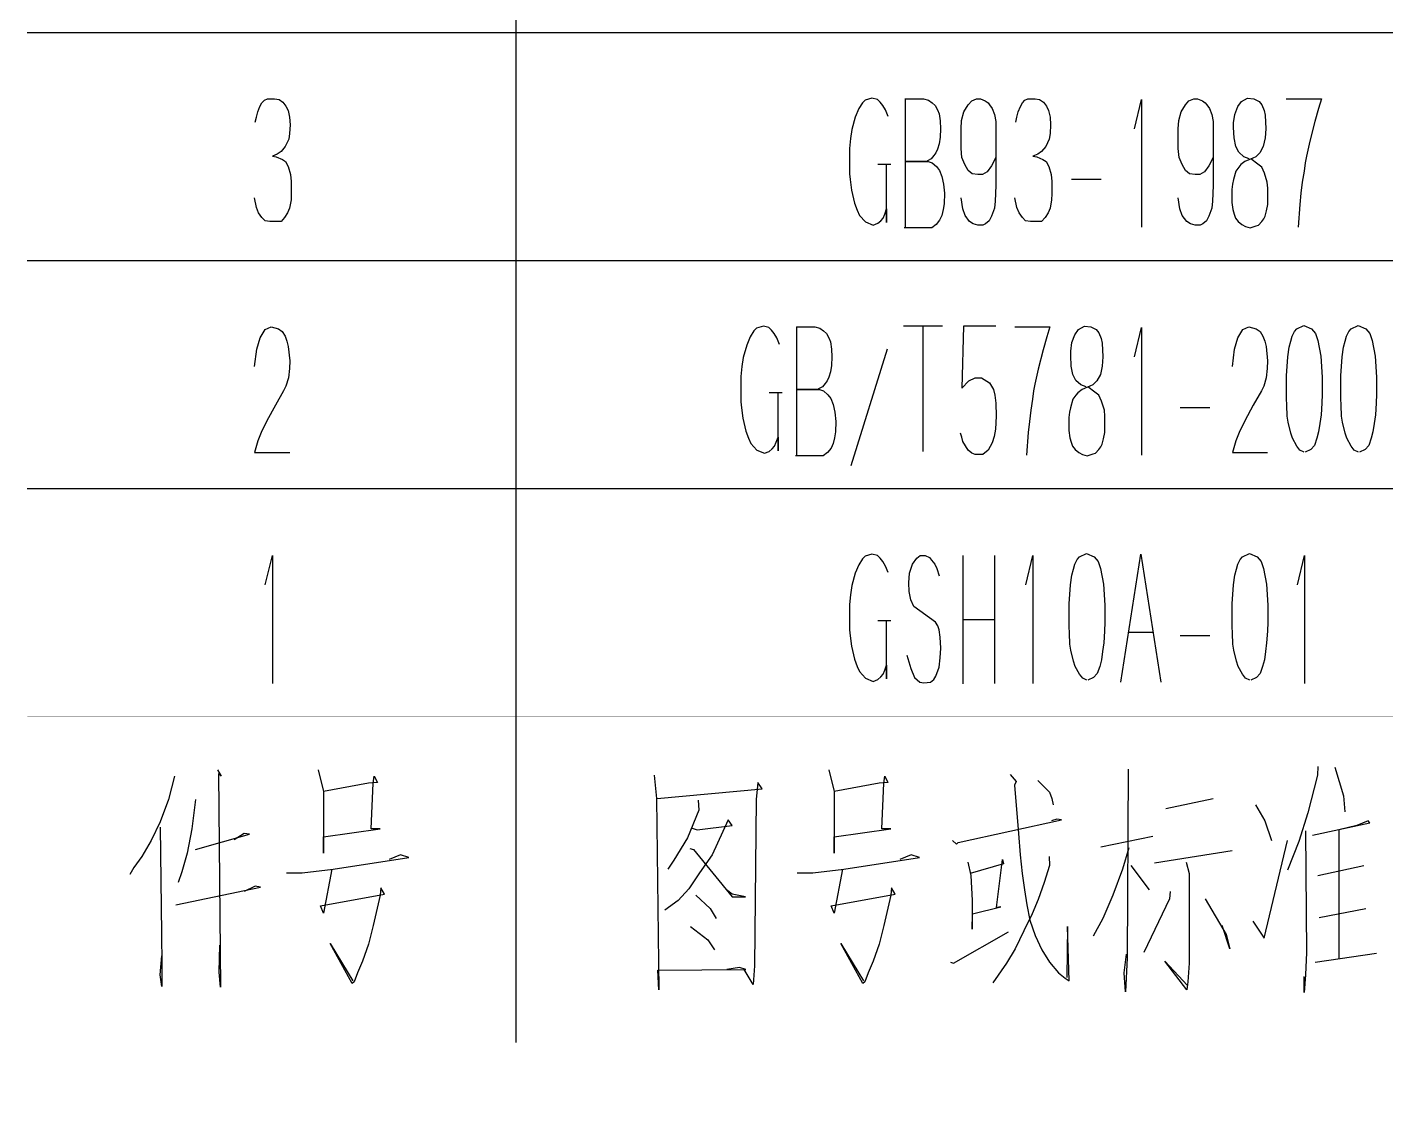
# Model space of a CAD drawing. Extents: x 0 to 2376, y 0 to 3364.
# Drawn here: x 1616 to 1782.7, y 271 to 404.6 of the extents above; entities that cross this region are included whole.
import ezdxf

# ---------------------------------------------------------------- set-up
doc = ezdxf.new("R2010")
doc.units = 0
doc.header["$MEASUREMENT"] = 0
doc.layers.add('6', color=7, linetype='Continuous')
doc.layers.add('9', color=7, linetype='Continuous')

# ---------------------------------------------------------------- blocks, each defined once
blk = doc.blocks.new('BLKENT202')
at = {"layer": '9', "color": 2, "linetype": 'Continuous'}
for p, q in [((1645.2, 336.16), (1646.09, 339.76)), ((1646.09, 339.76), (1646.09, 324.08)), ((1718.07, 338.64), (1717.62, 337.6)), ((1718.51, 339.36), (1718.07, 338.64)), ((1718.82, 339.68), (1718.51, 339.36)), ((1719.66, 339.92), (1718.82, 339.68)), ((1720.34, 339.76), (1719.66, 339.92)), ((1720.68, 339.44), (1720.34, 339.76)), ((1720.99, 339.04), (1720.68, 339.44)), ((1721.31, 338.48), (1720.99, 339.04)), ((1724.26, 337.6), (1724.63, 338.72)), ((1724.63, 338.72), (1725.15, 339.44)), ((1725.15, 339.44), (1725.57, 339.76)), ((1725.57, 339.76), (1726.2, 339.76)), ((1726.2, 339.76), (1726.72, 339.52)), ((1726.72, 339.52), (1726.98, 339.2)), ((1726.98, 339.2), (1727.37, 338.72)), ((1727.37, 338.72), (1727.63, 338.16)), ((1730.82, 339.76), (1730.82, 324)), ((1734.69, 339.76), (1734.69, 324.08)), ((1738.54, 336.16), (1739.42, 339.76)), ((1739.42, 339.76), (1739.42, 324.08)), ((1744.39, 338.08), (1744.57, 338.72)), ((1744.57, 338.72), (1744.86, 339.28)), ((1744.86, 339.28), (1745.12, 339.6)), ((1745.12, 339.6), (1746.01, 340)), ((1746.01, 340), (1746.95, 339.6)), ((1746.95, 339.6), (1747.42, 339.04)), ((1747.42, 339.04), (1747.71, 338.16)), ((1750.22, 324.24), (1752.65, 339.92)), ((1752.65, 339.92), (1755.11, 324.24)), ((1764.39, 338.08), (1764.57, 338.72)), ((1764.57, 338.72), (1764.86, 339.28)), ((1764.86, 339.28), (1765.12, 339.6)), ((1765.12, 339.6), (1766.01, 340)), ((1766.01, 340), (1766.95, 339.6)), ((1766.95, 339.6), (1767.42, 339.04)), ((1767.42, 339.04), (1767.71, 338.16)), ((1771.87, 336.16), (1772.76, 339.76)), ((1772.76, 339.76), (1772.76, 324.08)), ((1717.62, 337.6), (1717.2, 336.08)), ((1721.65, 337.68), (1721.31, 338.48)), ((1724.18, 336.4), (1724.26, 337.6)), ((1727.63, 338.16), (1727.92, 337.28)), ((1744.03, 336.16), (1744.21, 337.36)), ((1744.21, 337.36), (1744.39, 338.08)), ((1747.71, 338.16), (1748.08, 336.24)), ((1764.03, 336.16), (1764.21, 337.36)), ((1764.21, 337.36), (1764.39, 338.08)), ((1767.71, 338.16), (1768.08, 336.24)), ((1717.2, 336.08), (1717.02, 334.96)), ((1724.24, 335.36), (1724.18, 336.4)), ((1724.42, 334.32), (1724.24, 335.36)), ((1743.87, 333.84), (1744.03, 336.16)), ((1748.08, 336.24), (1748.24, 333.68)), ((1763.87, 333.84), (1764.03, 336.16)), ((1768.08, 336.24), (1768.23, 333.68)), ((1716.92, 333.76), (1716.89, 332.16)), ((1717.02, 334.96), (1716.92, 333.76)), ((1724.81, 333.52), (1724.42, 334.32)), ((1727.45, 331.6), (1724.81, 333.52)), ((1743.87, 331.04), (1743.87, 333.84)), ((1748.24, 333.68), (1748.24, 331.6)), ((1763.87, 331.04), (1763.87, 333.84)), ((1768.23, 333.68), (1768.23, 331.6)), ((1716.89, 332.16), (1716.92, 330.64)), ((1730.82, 331.92), (1734.64, 331.92)), ((1716.92, 330.64), (1716.97, 329.92)), ((1721.96, 331.76), (1720.39, 331.76)), ((1721.46, 324.64), (1721.46, 331.68)), ((1727.76, 331.12), (1727.45, 331.6)), ((1727.92, 330.64), (1727.76, 331.12)), ((1728.05, 329.76), (1727.92, 330.64)), ((1743.9, 330.24), (1743.87, 331.04)), ((1743.95, 328.88), (1743.9, 330.24)), ((1748.21, 330.48), (1748.1, 329.04)), ((1748.24, 331.6), (1748.21, 330.48)), ((1754.09, 330.32), (1751.14, 330.32)), ((1763.9, 330.24), (1763.87, 331.04)), ((1763.95, 328.88), (1763.9, 330.24)), ((1768.21, 330.48), (1768.1, 329.04)), ((1768.23, 331.6), (1768.21, 330.48)), ((1716.97, 329.92), (1717.15, 328.64)), ((1717.15, 328.64), (1717.52, 327.04)), ((1728.1, 328.4), (1728.05, 329.76)), ((1744.08, 328.16), (1743.95, 328.88)), ((1748.1, 329.04), (1747.97, 328)), ((1761.12, 329.92), (1757.49, 329.92)), ((1764.08, 328.16), (1763.95, 328.88)), ((1768.1, 329.04), (1767.97, 328)), ((1717.52, 327.04), (1717.83, 326.16)), ((1723.95, 327.52), (1724.42, 325.92)), ((1727.9, 326.08), (1728.05, 327.2)), ((1728.05, 327.2), (1728.1, 328.4)), ((1744.39, 326.8), (1744.08, 328.16)), ((1747.82, 326.96), (1747.61, 326.16)), ((1747.97, 328), (1747.82, 326.96)), ((1764.39, 326.8), (1764.08, 328.16)), ((1767.82, 326.96), (1767.61, 326.16)), ((1767.97, 328), (1767.82, 326.96)), ((1717.83, 326.16), (1718.14, 325.52)), ((1718.14, 325.52), (1718.85, 324.72)), ((1720.76, 324.88), (1721.02, 325.2)), ((1721.02, 325.2), (1721.25, 325.68)), ((1721.25, 325.68), (1721.46, 326.32)), ((1721.46, 326.32), (1721.46, 324.64)), ((1724.42, 325.92), (1724.89, 324.8)), ((1727.48, 324.96), (1727.9, 326.08)), ((1744.6, 326.16), (1744.39, 326.8)), ((1745.12, 325.2), (1744.6, 326.16)), ((1745.52, 324.72), (1745.12, 325.2)), ((1747.29, 325.28), (1746.85, 324.8)), ((1747.61, 326.16), (1747.29, 325.28)), ((1764.6, 326.16), (1764.39, 326.8)), ((1765.12, 325.2), (1764.6, 326.16)), ((1765.52, 324.72), (1765.12, 325.2)), ((1767.29, 325.28), (1766.85, 324.8)), ((1767.61, 326.16), (1767.29, 325.28)), ((1718.85, 324.72), (1719.79, 324.32)), ((1719.79, 324.32), (1720.39, 324.56)), ((1720.39, 324.56), (1720.76, 324.88)), ((1724.89, 324.8), (1725.52, 324.24)), ((1725.52, 324.24), (1726.01, 324.16)), ((1726.01, 324.16), (1726.85, 324.24)), ((1726.85, 324.24), (1727.24, 324.56)), ((1727.24, 324.56), (1727.48, 324.96)), ((1746.04, 324.48), (1745.52, 324.72)), ((1746.85, 324.8), (1746.14, 324.48)), ((1766.04, 324.48), (1765.52, 324.72)), ((1766.85, 324.8), (1766.14, 324.48))]:
    blk.add_line(p, q, dxfattribs=at)
blk = doc.blocks.new('BLKENT203')
at = {"layer": '9', "color": 2, "linetype": 'Continuous'}
for p, q in [((1644.58, 366.48), (1645.18, 367.52)), ((1645.18, 367.52), (1645.93, 367.84)), ((1645.93, 367.84), (1646.82, 367.6)), ((1646.82, 367.6), (1647.29, 367.28)), ((1647.29, 367.28), (1647.63, 366.72)), ((1705.18, 367.36), (1704.73, 366.64)), ((1705.49, 367.68), (1705.18, 367.36)), ((1706.33, 367.92), (1705.49, 367.68)), ((1707.01, 367.76), (1706.33, 367.92)), ((1707.35, 367.44), (1707.01, 367.76)), ((1707.66, 367.04), (1707.35, 367.44)), ((1707.97, 366.48), (1707.66, 367.04)), ((1710.38, 367.84), (1712.65, 367.84)), ((1710.43, 352), (1710.43, 367.84)), ((1712.65, 367.84), (1713.25, 367.68)), ((1713.25, 367.68), (1713.73, 367.36)), ((1713.73, 367.36), (1714.09, 367.04)), ((1714.09, 367.04), (1714.38, 366.48)), ((1728.31, 367.92), (1723.53, 367.92)), ((1725.91, 367.92), (1725.91, 352.56)), ((1730.9, 367.92), (1730.69, 360.32)), ((1734.88, 367.92), (1730.9, 367.92)), ((1737.18, 367.84), (1741.49, 367.84)), ((1741.49, 367.84), (1741.12, 366.64)), ((1744.18, 365.92), (1744.55, 366.88)), ((1744.55, 366.88), (1745.02, 367.52)), ((1745.02, 367.52), (1745.75, 367.92)), ((1745.75, 367.92), (1746.54, 367.84)), ((1746.54, 367.84), (1747.19, 367.52)), ((1747.19, 367.52), (1747.5, 367.12)), ((1747.5, 367.12), (1747.79, 366.4)), ((1751.87, 364.16), (1752.76, 367.76)), ((1752.76, 367.76), (1752.76, 352.08)), ((1764.57, 366.48), (1765.18, 367.52)), ((1765.18, 367.52), (1765.93, 367.84)), ((1765.93, 367.84), (1766.82, 367.6)), ((1766.82, 367.6), (1767.29, 367.28)), ((1767.29, 367.28), (1767.63, 366.72)), ((1771.24, 366.72), (1771.53, 367.28)), ((1771.53, 367.28), (1771.79, 367.6)), ((1771.79, 367.6), (1772.68, 368)), ((1772.68, 368), (1773.62, 367.6)), ((1773.62, 367.6), (1774.09, 367.04)), ((1774.09, 367.04), (1774.38, 366.16)), ((1777.91, 366.72), (1778.2, 367.28)), ((1778.2, 367.28), (1778.46, 367.6)), ((1778.46, 367.6), (1779.35, 368)), ((1779.35, 368), (1780.29, 367.6)), ((1780.29, 367.6), (1780.76, 367.04)), ((1780.76, 367.04), (1781.05, 366.16)), ((1644.16, 365.12), (1644.58, 366.48)), ((1647.63, 366.72), (1647.87, 366.08)), ((1647.87, 366.08), (1648.03, 365.44)), ((1648.03, 365.44), (1648.21, 363.68)), ((1704.29, 365.6), (1703.87, 364.08)), ((1704.73, 366.64), (1704.29, 365.6)), ((1708.31, 365.68), (1707.97, 366.48)), ((1714.38, 366.48), (1714.59, 366)), ((1714.59, 366), (1714.69, 365.12)), ((1741.12, 366.64), (1740.68, 365.04)), ((1744.05, 364.88), (1744.18, 365.92)), ((1747.79, 366.4), (1747.92, 365.84)), ((1747.92, 365.84), (1748, 364.16)), ((1764.16, 365.12), (1764.57, 366.48)), ((1767.63, 366.72), (1767.87, 366.08)), ((1767.87, 366.08), (1768.03, 365.44)), ((1768.03, 365.44), (1768.21, 363.68)), ((1770.69, 364.16), (1770.88, 365.36)), ((1770.88, 365.36), (1771.06, 366.08)), ((1771.06, 366.08), (1771.24, 366.72)), ((1774.38, 366.16), (1774.74, 364.24)), ((1777.36, 364.16), (1777.54, 365.36)), ((1777.54, 365.36), (1777.72, 366.08)), ((1777.72, 366.08), (1777.91, 366.72)), ((1781.05, 366.16), (1781.41, 364.24)), ((1643.9, 362.96), (1644.16, 365.12)), ((1648.21, 363.68), (1648.16, 362.72)), ((1703.87, 364.08), (1703.69, 362.96)), ((1714.69, 365.12), (1714.74, 364.16)), ((1714.74, 364.16), (1714.69, 363.12)), ((1721.54, 365.12), (1717.07, 350.8)), ((1740.68, 365.04), (1740.05, 362.64)), ((1744.05, 364.32), (1744.05, 364.88)), ((1744.1, 363.04), (1744.05, 364.32)), ((1748, 364.16), (1747.92, 363.04)), ((1763.9, 362.96), (1764.16, 365.12)), ((1768.21, 363.68), (1768.16, 362.72)), ((1770.54, 361.84), (1770.69, 364.16)), ((1774.74, 364.24), (1774.9, 361.68)), ((1777.2, 361.84), (1777.36, 364.16)), ((1781.41, 364.24), (1781.57, 361.68)), ((1648.16, 362.72), (1648.05, 361.6)), ((1703.69, 362.96), (1703.58, 361.76)), ((1714.59, 362.32), (1714.35, 361.68)), ((1714.69, 363.12), (1714.59, 362.32)), ((1740.05, 362.64), (1739.66, 360.8)), ((1744.31, 362), (1744.1, 363.04)), ((1744.68, 361.28), (1744.31, 362)), ((1747.69, 362), (1747.27, 361.2)), ((1747.92, 363.04), (1747.69, 362)), ((1768.16, 362.72), (1768.05, 361.6)), ((1770.54, 359.04), (1770.54, 361.84)), ((1777.2, 359.04), (1777.2, 361.84)), ((1647.74, 360.56), (1647.45, 360)), ((1648.05, 361.6), (1647.74, 360.56)), ((1703.58, 361.76), (1703.56, 360.16)), ((1703.56, 360.16), (1703.58, 358.64)), ((1713.05, 360.16), (1710.54, 360.16)), ((1710.54, 360.16), (1713.23, 360.16)), ((1713.12, 360.24), (1713.05, 360.16)), ((1713.59, 360.48), (1713.12, 360.24)), ((1713.23, 360.16), (1713.73, 360)), ((1713.91, 360.88), (1713.59, 360.48)), ((1714.17, 361.2), (1713.91, 360.88)), ((1714.35, 361.68), (1714.17, 361.2)), ((1730.69, 360.32), (1731.56, 361.2)), ((1731.56, 361.2), (1732.34, 361.6)), ((1732.34, 361.6), (1733.1, 361.6)), ((1733.1, 361.6), (1734.09, 360.96)), ((1734.09, 360.96), (1734.56, 360.16)), ((1734.56, 360.16), (1734.74, 359.44)), ((1739.66, 360.8), (1739.5, 360)), ((1745.28, 360.72), (1744.68, 361.28)), ((1745.44, 360.16), (1744.94, 359.76)), ((1745.96, 360.48), (1745.28, 360.72)), ((1746.4, 360.56), (1745.44, 360.16)), ((1747.03, 359.84), (1746.14, 360.48)), ((1746.77, 360.72), (1746.4, 360.56)), ((1747.27, 361.2), (1746.77, 360.72)), ((1767.74, 360.56), (1767.45, 360)), ((1768.05, 361.6), (1767.74, 360.56)), ((1774.9, 361.68), (1774.9, 359.6)), ((1781.57, 361.68), (1781.57, 359.6)), ((1647.45, 360), (1646.46, 358.24)), ((1703.58, 358.64), (1703.63, 357.92)), ((1708.63, 359.76), (1707.06, 359.76)), ((1708.13, 352.64), (1708.13, 359.68)), ((1713.73, 360), (1714.25, 359.52)), ((1714.25, 359.52), (1714.61, 359.04)), ((1714.61, 359.04), (1714.9, 358.32)), ((1734.74, 359.44), (1734.85, 358.48)), ((1739.37, 358.96), (1739.14, 357.6)), ((1739.5, 360), (1739.37, 358.96)), ((1744.31, 358.96), (1744.03, 357.92)), ((1744.68, 359.44), (1744.31, 358.96)), ((1744.94, 359.76), (1744.68, 359.44)), ((1747.5, 359.44), (1747.03, 359.84)), ((1747.82, 358.72), (1747.5, 359.44)), ((1748.18, 357.6), (1747.82, 358.72)), ((1767.45, 360), (1766.46, 358.24)), ((1770.56, 358.24), (1770.54, 359.04)), ((1774.9, 359.6), (1774.88, 358.48)), ((1777.23, 358.24), (1777.2, 359.04)), ((1781.57, 359.6), (1781.54, 358.48)), ((1646.46, 358.24), (1645.41, 356.32)), ((1703.63, 357.92), (1703.82, 356.64)), ((1714.9, 358.32), (1715.11, 357.36)), ((1715.11, 357.36), (1715.22, 356.24)), ((1734.9, 356.88), (1734.82, 355.28)), ((1734.85, 358.48), (1734.9, 356.88)), ((1739.14, 357.6), (1738.98, 356.24)), ((1743.9, 357.36), (1743.82, 356.72)), ((1744.03, 357.92), (1743.9, 357.36)), ((1748.23, 356.88), (1748.18, 357.6)), ((1748.23, 355.84), (1748.23, 356.88)), ((1761.12, 357.92), (1757.49, 357.92)), ((1766.46, 358.24), (1765.41, 356.32)), ((1770.61, 356.88), (1770.56, 358.24)), ((1770.74, 356.16), (1770.61, 356.88)), ((1774.77, 357.04), (1774.64, 356)), ((1774.88, 358.48), (1774.77, 357.04)), ((1777.28, 356.88), (1777.23, 358.24)), ((1777.41, 356.16), (1777.28, 356.88)), ((1781.44, 357.04), (1781.31, 356)), ((1781.54, 358.48), (1781.44, 357.04)), ((1645.41, 356.32), (1644.71, 354.88)), ((1703.82, 356.64), (1704.18, 355.04)), ((1715.22, 356.24), (1715.19, 354.96)), ((1734.82, 355.28), (1734.67, 354.4)), ((1738.98, 356.24), (1738.82, 354.88)), ((1743.82, 356.72), (1743.82, 356)), ((1743.82, 356), (1743.84, 355.12)), ((1748.23, 354.88), (1748.23, 355.84)), ((1765.41, 356.32), (1764.71, 354.88)), ((1771.06, 354.8), (1770.74, 356.16)), ((1774.64, 356), (1774.48, 354.96)), ((1777.72, 354.8), (1777.41, 356.16)), ((1781.31, 356), (1781.15, 354.96)), ((1644.31, 353.84), (1643.9, 352.4)), ((1644.71, 354.88), (1644.31, 353.84)), ((1704.18, 355.04), (1704.5, 354.16)), ((1704.5, 354.16), (1704.81, 353.52)), ((1704.81, 353.52), (1705.52, 352.72)), ((1707.69, 353.2), (1707.92, 353.68)), ((1707.92, 353.68), (1708.13, 354.32)), ((1708.13, 354.32), (1708.13, 352.64)), ((1714.9, 353.52), (1714.64, 352.96)), ((1715.08, 354.24), (1714.9, 353.52)), ((1715.19, 354.96), (1715.08, 354.24)), ((1730.69, 354.32), (1730.54, 354.8)), ((1730.82, 353.76), (1730.69, 354.32)), ((1731.45, 352.72), (1730.82, 353.76)), ((1734.43, 353.6), (1733.91, 352.72)), ((1734.67, 354.4), (1734.43, 353.6)), ((1738.82, 354.88), (1738.61, 352.08)), ((1743.84, 355.12), (1743.95, 354.24)), ((1743.95, 354.24), (1744.1, 353.68)), ((1744.1, 353.68), (1744.29, 353.2)), ((1747.9, 353.44), (1748.08, 354.08)), ((1748.08, 354.08), (1748.23, 354.88)), ((1764.31, 353.84), (1763.9, 352.4)), ((1764.71, 354.88), (1764.31, 353.84)), ((1771.27, 354.16), (1771.06, 354.8)), ((1771.79, 353.2), (1771.27, 354.16)), ((1774.27, 354.16), (1773.96, 353.28)), ((1774.48, 354.96), (1774.27, 354.16)), ((1777.93, 354.16), (1777.72, 354.8)), ((1778.46, 353.2), (1777.93, 354.16)), ((1780.94, 354.16), (1780.63, 353.28)), ((1781.15, 354.96), (1780.94, 354.16)), ((1643.9, 352.4), (1648.21, 352.4)), ((1705.52, 352.72), (1706.46, 352.32)), ((1706.46, 352.32), (1707.06, 352.56)), ((1707.06, 352.56), (1707.42, 352.88)), ((1707.42, 352.88), (1707.69, 353.2)), ((1713.67, 352), (1710.27, 352)), ((1714.22, 352.4), (1713.67, 352)), ((1714.64, 352.96), (1714.22, 352.4)), ((1731.92, 352.32), (1731.45, 352.72)), ((1732.31, 352.16), (1731.92, 352.32)), ((1733.25, 352.16), (1732.31, 352.16)), ((1733.91, 352.72), (1733.25, 352.16)), ((1744.29, 353.2), (1744.6, 352.8)), ((1744.6, 352.8), (1745.05, 352.4)), ((1745.05, 352.4), (1745.49, 352.16)), ((1745.49, 352.16), (1746.09, 352)), ((1746.09, 352), (1746.82, 352.24)), ((1746.82, 352.24), (1747.11, 352.32)), ((1747.11, 352.32), (1747.5, 352.8)), ((1747.5, 352.8), (1747.76, 353.12)), ((1747.76, 353.12), (1747.9, 353.44)), ((1763.9, 352.4), (1768.21, 352.4)), ((1772.18, 352.72), (1771.79, 353.2)), ((1772.71, 352.48), (1772.18, 352.72)), ((1773.52, 352.8), (1772.81, 352.48)), ((1773.96, 353.28), (1773.52, 352.8)), ((1778.85, 352.72), (1778.46, 353.2)), ((1779.37, 352.48), (1778.85, 352.72)), ((1780.18, 352.8), (1779.48, 352.48)), ((1780.63, 353.28), (1780.18, 352.8))]:
    blk.add_line(p, q, dxfattribs=at)
blk = doc.blocks.new('BLKENT204')
at = {"layer": '9', "color": 2, "linetype": 'Continuous'}
for p, q in [((1644.55, 394.88), (1644.78, 395.36)), ((1644.78, 395.36), (1645.1, 395.68)), ((1645.1, 395.68), (1645.46, 395.84)), ((1645.46, 395.84), (1646.35, 395.84)), ((1646.35, 395.84), (1646.9, 395.76)), ((1646.9, 395.76), (1647.37, 395.44)), ((1647.37, 395.44), (1647.74, 394.96)), ((1718.51, 395.36), (1718.07, 394.64)), ((1718.82, 395.68), (1718.51, 395.36)), ((1719.66, 395.92), (1718.82, 395.68)), ((1720.34, 395.76), (1719.66, 395.92)), ((1720.68, 395.44), (1720.34, 395.76)), ((1720.99, 395.04), (1720.68, 395.44)), ((1723.71, 395.84), (1725.99, 395.84)), ((1723.76, 380), (1723.76, 395.84)), ((1725.99, 395.84), (1726.59, 395.68)), ((1726.59, 395.68), (1727.06, 395.36)), ((1727.06, 395.36), (1727.42, 395.04)), ((1731.45, 395.12), (1731.9, 395.6)), ((1731.9, 395.6), (1732.5, 395.84)), ((1732.5, 395.84), (1732.97, 395.84)), ((1732.97, 395.84), (1733.57, 395.6)), ((1733.57, 395.6), (1733.91, 395.36)), ((1733.91, 395.36), (1734.09, 395.12)), ((1737.88, 394.88), (1738.12, 395.36)), ((1738.12, 395.36), (1738.43, 395.68)), ((1738.43, 395.68), (1738.8, 395.84)), ((1738.8, 395.84), (1739.69, 395.84)), ((1739.69, 395.84), (1740.24, 395.76)), ((1740.24, 395.76), (1740.71, 395.44)), ((1740.71, 395.44), (1741.07, 394.96)), ((1751.87, 392.16), (1752.76, 395.76)), ((1752.76, 395.76), (1752.76, 380.08)), ((1758.12, 395.12), (1758.56, 395.6)), ((1758.56, 395.6), (1759.16, 395.84)), ((1759.16, 395.84), (1759.63, 395.84)), ((1759.63, 395.84), (1760.24, 395.6)), ((1760.24, 395.6), (1760.57, 395.36)), ((1760.57, 395.36), (1760.76, 395.12)), ((1764.55, 394.88), (1765.02, 395.52)), ((1765.02, 395.52), (1765.75, 395.92)), ((1765.75, 395.92), (1766.54, 395.84)), ((1766.54, 395.84), (1767.19, 395.52)), ((1767.19, 395.52), (1767.5, 395.12)), ((1770.51, 395.84), (1774.82, 395.84)), ((1774.82, 395.84), (1774.46, 394.64)), ((1643.97, 392.96), (1644.13, 393.6)), ((1644.13, 393.6), (1644.29, 394.24)), ((1644.29, 394.24), (1644.55, 394.88)), ((1647.74, 394.96), (1648, 394.4)), ((1648, 394.4), (1648.18, 393.6)), ((1648.18, 393.6), (1648.26, 392.64)), ((1717.62, 393.6), (1717.2, 392.08)), ((1718.07, 394.64), (1717.62, 393.6)), ((1721.31, 394.48), (1720.99, 395.04)), ((1721.65, 393.68), (1721.31, 394.48)), ((1727.42, 395.04), (1727.71, 394.48)), ((1727.71, 394.48), (1727.92, 394)), ((1727.92, 394), (1728.03, 393.12)), ((1730.67, 393.2), (1730.95, 394.24)), ((1730.95, 394.24), (1731.45, 395.12)), ((1734.09, 395.12), (1734.41, 394.64)), ((1734.41, 394.64), (1734.69, 393.92)), ((1734.69, 393.92), (1734.85, 393.04)), ((1737.31, 392.96), (1737.46, 393.6)), ((1737.46, 393.6), (1737.62, 394.24)), ((1737.62, 394.24), (1737.88, 394.88)), ((1741.07, 394.96), (1741.33, 394.4)), ((1741.33, 394.4), (1741.52, 393.6)), ((1741.52, 393.6), (1741.59, 392.64)), ((1757.33, 393.2), (1757.62, 394.24)), ((1757.62, 394.24), (1758.12, 395.12)), ((1760.76, 395.12), (1761.07, 394.64)), ((1761.07, 394.64), (1761.36, 393.92)), ((1761.36, 393.92), (1761.52, 393.04)), ((1764.05, 392.88), (1764.18, 393.92)), ((1764.18, 393.92), (1764.55, 394.88)), ((1767.5, 395.12), (1767.79, 394.4)), ((1767.79, 394.4), (1767.92, 393.84)), ((1767.92, 393.84), (1768, 392.16)), ((1774.46, 394.64), (1774.01, 393.04)), ((1648.26, 392.64), (1648.18, 391.6)), ((1717.2, 392.08), (1717.02, 390.96)), ((1728.03, 393.12), (1728.08, 392.16)), ((1728.08, 392.16), (1728.03, 391.12)), ((1730.59, 392.16), (1730.67, 393.2)), ((1730.59, 391.04), (1730.59, 392.16)), ((1734.85, 393.04), (1734.88, 392.16)), ((1734.88, 392.16), (1734.88, 388.48)), ((1741.59, 392.64), (1741.52, 391.6)), ((1757.25, 392.16), (1757.33, 393.2)), ((1757.25, 391.04), (1757.25, 392.16)), ((1761.52, 393.04), (1761.54, 392.16)), ((1761.54, 392.16), (1761.54, 388.48)), ((1764.05, 392.32), (1764.05, 392.88)), ((1764.1, 391.04), (1764.05, 392.32)), ((1768, 392.16), (1767.92, 391.04)), ((1774.01, 393.04), (1773.39, 390.64)), ((1648.08, 390.88), (1647.66, 390)), ((1648.18, 391.6), (1648.08, 390.88)), ((1717.02, 390.96), (1716.92, 389.76)), ((1727.92, 390.32), (1727.69, 389.68)), ((1728.03, 391.12), (1727.92, 390.32)), ((1730.59, 389.76), (1730.59, 391.04)), ((1741.41, 390.88), (1740.99, 390)), ((1741.52, 391.6), (1741.41, 390.88)), ((1757.25, 389.76), (1757.25, 391.04)), ((1764.31, 390), (1764.1, 391.04)), ((1767.92, 391.04), (1767.69, 390)), ((1773.39, 390.64), (1772.99, 388.8)), ((1646.67, 389.04), (1646.09, 388.8)), ((1646.09, 388.8), (1646.56, 388.72)), ((1646.56, 388.72), (1647.32, 388.4)), ((1647.14, 389.36), (1646.67, 389.04)), ((1647.66, 390), (1647.14, 389.36)), ((1716.92, 389.76), (1716.89, 388.16)), ((1727.24, 388.88), (1726.93, 388.48)), ((1727.5, 389.2), (1727.24, 388.88)), ((1727.69, 389.68), (1727.5, 389.2)), ((1730.69, 388.64), (1730.59, 389.76)), ((1731.06, 387.76), (1730.69, 388.64)), ((1734.85, 388.64), (1734.35, 387.6)), ((1740, 389.04), (1739.42, 388.8)), ((1739.42, 388.8), (1739.9, 388.72)), ((1739.9, 388.72), (1740.65, 388.4)), ((1740.47, 389.36), (1740, 389.04)), ((1740.99, 390), (1740.47, 389.36)), ((1757.36, 388.64), (1757.25, 389.76)), ((1757.73, 387.76), (1757.36, 388.64)), ((1761.52, 388.64), (1761.02, 387.6)), ((1764.68, 389.28), (1764.31, 390)), ((1765.28, 388.72), (1764.68, 389.28)), ((1765.96, 388.48), (1765.28, 388.72)), ((1766.4, 388.56), (1765.44, 388.16)), ((1766.77, 388.72), (1766.4, 388.56)), ((1767.27, 389.2), (1766.77, 388.72)), ((1767.69, 390), (1767.27, 389.2)), ((1772.99, 388.8), (1772.84, 388)), ((1647.32, 388.4), (1647.69, 388.16)), ((1647.69, 388.16), (1648.03, 387.52)), ((1648.03, 387.52), (1648.31, 386.56)), ((1716.89, 388.16), (1716.92, 386.64)), ((1721.96, 387.76), (1720.39, 387.76)), ((1721.46, 380.64), (1721.46, 387.68)), ((1726.38, 388.16), (1723.87, 388.16)), ((1723.87, 388.16), (1726.56, 388.16)), ((1726.46, 388.24), (1726.38, 388.16)), ((1726.93, 388.48), (1726.46, 388.24)), ((1726.56, 388.16), (1727.06, 388)), ((1727.06, 388), (1727.58, 387.52)), ((1727.58, 387.52), (1727.95, 387.04)), ((1727.95, 387.04), (1728.24, 386.32)), ((1731.45, 387.04), (1731.06, 387.76)), ((1731.97, 386.64), (1731.45, 387.04)), ((1733.8, 386.88), (1733.23, 386.56)), ((1734.35, 387.6), (1733.8, 386.88)), ((1734.88, 388.48), (1734.88, 385.2)), ((1740.65, 388.4), (1741.02, 388.16)), ((1741.02, 388.16), (1741.36, 387.52)), ((1741.36, 387.52), (1741.65, 386.56)), ((1758.12, 387.04), (1757.73, 387.76)), ((1758.64, 386.64), (1758.12, 387.04)), ((1760.47, 386.88), (1759.9, 386.56)), ((1761.02, 387.6), (1760.47, 386.88)), ((1761.54, 388.48), (1761.54, 385.2)), ((1764.31, 386.96), (1764.03, 385.92)), ((1764.68, 387.44), (1764.31, 386.96)), ((1764.94, 387.76), (1764.68, 387.44)), ((1765.44, 388.16), (1764.94, 387.76)), ((1767.03, 387.84), (1766.14, 388.48)), ((1767.5, 387.44), (1767.03, 387.84)), ((1767.82, 386.72), (1767.5, 387.44)), ((1772.71, 386.96), (1772.47, 385.6)), ((1772.84, 388), (1772.71, 386.96)), ((1648.31, 386.56), (1648.39, 385.68)), ((1648.39, 385.68), (1648.39, 384.16)), ((1716.92, 386.64), (1716.97, 385.92)), ((1716.97, 385.92), (1717.15, 384.64)), ((1728.24, 386.32), (1728.44, 385.36)), ((1728.44, 385.36), (1728.55, 384.24)), ((1732.65, 386.56), (1731.97, 386.64)), ((1733.23, 386.56), (1732.65, 386.56)), ((1734.88, 385.2), (1734.8, 383.28)), ((1741.65, 386.56), (1741.73, 385.68)), ((1741.73, 385.68), (1741.73, 384.16)), ((1747.79, 385.92), (1744.16, 385.92)), ((1759.32, 386.56), (1758.64, 386.64)), ((1759.9, 386.56), (1759.32, 386.56)), ((1761.54, 385.2), (1761.46, 383.28)), ((1763.9, 385.36), (1763.82, 384.72)), ((1764.03, 385.92), (1763.9, 385.36)), ((1768.18, 385.6), (1767.82, 386.72)), ((1768.23, 384.88), (1768.18, 385.6)), ((1772.47, 385.6), (1772.31, 384.24)), ((1644.13, 382.48), (1643.87, 383.68)), ((1648.39, 384.16), (1648.37, 383.44)), ((1717.15, 384.64), (1717.52, 383.04)), ((1728.55, 384.24), (1728.52, 382.96)), ((1730.8, 382.32), (1730.59, 383.68)), ((1737.46, 382.48), (1737.2, 383.68)), ((1741.73, 384.16), (1741.7, 383.44)), ((1757.46, 382.32), (1757.25, 383.68)), ((1763.82, 384.72), (1763.82, 384)), ((1763.82, 384), (1763.84, 383.12)), ((1768.23, 383.84), (1768.23, 384.88)), ((1768.23, 382.88), (1768.23, 383.84)), ((1772.31, 384.24), (1772.16, 382.88)), ((1644.39, 381.84), (1644.13, 382.48)), ((1644.78, 381.28), (1644.39, 381.84)), ((1647.95, 381.84), (1647.58, 381.28)), ((1648.18, 382.4), (1647.95, 381.84)), ((1648.37, 383.44), (1648.18, 382.4)), ((1717.52, 383.04), (1717.83, 382.16)), ((1717.83, 382.16), (1718.14, 381.52)), ((1721.25, 381.68), (1721.46, 382.32)), ((1721.46, 382.32), (1721.46, 380.64)), ((1728.42, 382.24), (1728.24, 381.52)), ((1728.52, 382.96), (1728.42, 382.24)), ((1731.08, 381.52), (1730.8, 382.32)), ((1734.69, 382.4), (1734.35, 381.44)), ((1734.8, 383.28), (1734.69, 382.4)), ((1737.73, 381.84), (1737.46, 382.48)), ((1738.12, 381.28), (1737.73, 381.84)), ((1741.28, 381.84), (1740.91, 381.28)), ((1741.52, 382.4), (1741.28, 381.84)), ((1741.7, 383.44), (1741.52, 382.4)), ((1757.75, 381.52), (1757.46, 382.32)), ((1761.36, 382.4), (1761.02, 381.44)), ((1761.46, 383.28), (1761.36, 382.4)), ((1763.84, 383.12), (1763.95, 382.24)), ((1763.95, 382.24), (1764.1, 381.68)), ((1767.9, 381.44), (1768.08, 382.08)), ((1768.08, 382.08), (1768.23, 382.88)), ((1772.16, 382.88), (1771.95, 380.08)), ((1645.18, 380.88), (1644.78, 381.28)), ((1645.78, 380.8), (1645.18, 380.88)), ((1647.14, 380.8), (1645.78, 380.8)), ((1647.58, 381.28), (1647.14, 380.8)), ((1718.14, 381.52), (1718.85, 380.72)), ((1718.85, 380.72), (1719.79, 380.32)), ((1719.79, 380.32), (1720.39, 380.56)), ((1720.39, 380.56), (1720.76, 380.88)), ((1720.76, 380.88), (1721.02, 381.2)), ((1721.02, 381.2), (1721.25, 381.68)), ((1727.56, 380.4), (1727.01, 380)), ((1727.97, 380.96), (1727.56, 380.4)), ((1728.24, 381.52), (1727.97, 380.96)), ((1731.63, 380.8), (1731.08, 381.52)), ((1732.08, 380.48), (1731.63, 380.8)), ((1732.65, 380.32), (1732.08, 380.48)), ((1733.28, 380.32), (1732.65, 380.32)), ((1733.59, 380.48), (1733.28, 380.32)), ((1734.04, 380.88), (1733.59, 380.48)), ((1734.35, 381.44), (1734.04, 380.88)), ((1738.51, 380.88), (1738.12, 381.28)), ((1739.11, 380.8), (1738.51, 380.88)), ((1740.47, 380.8), (1739.11, 380.8)), ((1740.91, 381.28), (1740.47, 380.8)), ((1758.3, 380.8), (1757.75, 381.52)), ((1758.74, 380.48), (1758.3, 380.8)), ((1759.32, 380.32), (1758.74, 380.48)), ((1759.95, 380.32), (1759.32, 380.32)), ((1760.26, 380.48), (1759.95, 380.32)), ((1760.71, 380.88), (1760.26, 380.48)), ((1761.02, 381.44), (1760.71, 380.88)), ((1764.1, 381.68), (1764.29, 381.2)), ((1764.29, 381.2), (1764.6, 380.8)), ((1764.6, 380.8), (1765.05, 380.4)), ((1765.05, 380.4), (1765.49, 380.16)), ((1766.09, 380), (1766.82, 380.24)), ((1766.82, 380.24), (1767.11, 380.32)), ((1767.11, 380.32), (1767.5, 380.8)), ((1767.5, 380.8), (1767.76, 381.12)), ((1767.76, 381.12), (1767.9, 381.44)), ((1727.01, 380), (1723.61, 380)), ((1765.49, 380.16), (1766.09, 380))]:
    blk.add_line(p, q, dxfattribs=at)
blk = doc.blocks.new('BLKENT201')
at = {"layer": '9'}
for name in ['BLKENT204', 'BLKENT203', 'BLKENT202']:
    blk.add_blockref(name, (0, 0), dxfattribs=at)
blk = doc.blocks.new('BLKENT184')
at = {"layer": '9', "color": 1, "linetype": 'Continuous'}
for p, q in [((1676, 280), (1676, 1664)), ((1616, 404), (2336, 404)), ((1616, 376), (2336, 376)), ((1616, 348), (2336, 348))]:
    blk.add_line(p, q, dxfattribs=at)
at = {"layer": '9', "color": 2, "linetype": 'Continuous'}
for p, q in [((1751.12, 313.561), (1750.98, 290.392)), ((1774.4, 313.89), (1774.33, 312.792)), ((1776.45, 313.78), (1777.55, 310.267)), ((1634.07, 312.682), (1633.34, 309.827)), ((1639.34, 313.451), (1639.78, 312.682)), ((1639.78, 312.682), (1639.48, 313.012)), ((1639.48, 313.012), (1639.7, 286.769)), ((1651.71, 313.451), (1652.37, 310.816)), ((1657.86, 311.804), (1652.37, 310.816)), ((1658.96, 311.914), (1657.86, 311.804)), ((1658.22, 306.204), (1658.44, 311.804)), ((1658.44, 311.804), (1658.59, 312.682)), ((1658.59, 312.682), (1658.96, 311.914)), ((1692.93, 312.792), (1693.22, 309.937)), ((1705.67, 311.914), (1705.45, 309.827)), ((1706.18, 311.145), (1705.67, 311.914)), ((1714.38, 313.451), (1715.04, 310.816)), ((1720.53, 311.804), (1715.04, 310.816)), ((1721.62, 311.914), (1720.53, 311.804)), ((1720.89, 306.204), (1721.11, 311.804)), ((1721.11, 311.804), (1721.26, 312.682)), ((1721.26, 312.682), (1721.62, 311.914)), ((1736.63, 312.902), (1737.36, 312.024)), ((1737.36, 312.024), (1737.14, 311.584)), ((1740, 312.133), (1741.46, 310.706)), ((1774.33, 312.792), (1773.16, 308.18)), ((1652.37, 310.816), (1652.37, 303.239)), ((1693.29, 309.937), (1706.18, 311.145)), ((1715.04, 310.816), (1715.04, 303.239)), ((1737.14, 311.584), (1737.65, 305.655)), ((1741.46, 310.706), (1741.75, 309.937)), ((1777.55, 310.267), (1777.62, 309.278)), ((1633.34, 309.827), (1632.31, 307.082)), ((1636.63, 309.827), (1636.19, 306.204)), ((1693.22, 309.937), (1693.51, 286.439)), ((1698.42, 308.51), (1697.03, 305.106)), ((1698.35, 309.718), (1698.42, 308.51)), ((1705.45, 309.827), (1705.23, 289.404)), ((1741.75, 309.937), (1741.9, 309.169)), ((1755.74, 308.729), (1761.52, 309.937)), ((1766.72, 309.169), (1767.89, 307.192)), ((1777.62, 309.278), (1777.7, 308.29)), ((1632.31, 307.082), (1631.21, 304.776)), ((1702.01, 307.302), (1700.03, 303.02)), ((1702.52, 306.643), (1702.01, 307.302)), ((1730.26, 304.557), (1742.93, 307.302)), ((1742.34, 307.412), (1741.68, 307.192)), ((1742.93, 307.302), (1742.34, 307.412)), ((1767.89, 307.192), (1768.69, 304.776)), ((1773.16, 308.18), (1772.06, 304.667)), ((1773.74, 305.435), (1780.77, 306.973)), ((1780.55, 307.192), (1779.16, 306.643)), ((1780.77, 306.973), (1780.55, 307.192)), ((1632.31, 306.424), (1632.46, 293.357)), ((1636.19, 306.204), (1635.61, 303.239)), ((1636.63, 303.678), (1643.29, 305.545)), ((1642.63, 305.655), (1641.39, 304.886)), ((1643.29, 305.545), (1642.63, 305.655)), ((1652.37, 305.216), (1659.32, 306.204)), ((1652.37, 303.239), (1652.37, 305.216)), ((1659.32, 306.204), (1658.22, 306.204)), ((1697.61, 306.314), (1698.2, 306.094)), ((1698.2, 306.094), (1702.52, 306.643)), ((1715.04, 305.216), (1721.99, 306.204)), ((1715.04, 303.239), (1715.04, 305.216)), ((1721.99, 306.204), (1720.89, 306.204)), ((1737.65, 305.655), (1737.87, 303.02)), ((1747.76, 304.008), (1754.13, 305.326)), ((1772.87, 305.984), (1773.01, 291.051)), ((1779.16, 306.643), (1776.96, 306.094)), ((1776.96, 306.094), (1776.96, 290.282)), ((1631.21, 304.776), (1630.04, 302.8)), ((1697.03, 305.106), (1695.34, 302.361)), ((1697.32, 303.788), (1697.76, 303.678)), ((1697.76, 303.678), (1702.52, 297.859)), ((1729.53, 304.776), (1730.04, 304.337)), ((1730.04, 304.337), (1730.26, 304.557)), ((1751.2, 303.898), (1750.39, 301.263)), ((1754.34, 302.031), (1763.86, 303.569)), ((1767.81, 292.808), (1770.67, 304.776)), ((1772.06, 304.667), (1770.67, 301.153)), ((1630.04, 302.8), (1629.09, 301.482)), ((1635.61, 303.239), (1634.95, 300.933)), ((1653.54, 301.263), (1662.84, 302.69)), ((1661.81, 303.02), (1660.42, 302.471)), ((1662.84, 302.69), (1661.81, 303.02)), ((1695.34, 302.361), (1694.61, 301.263)), ((1700.03, 303.02), (1698.49, 300.824)), ((1716.21, 301.263), (1725.5, 302.69)), ((1724.48, 303.02), (1723.09, 302.471)), ((1725.5, 302.69), (1724.48, 303.02)), ((1731.43, 302.141), (1731.8, 300.494)), ((1735.82, 301.922), (1731.73, 300.714)), ((1734.95, 296.541), (1735.68, 302.471)), ((1735.68, 302.471), (1735.82, 301.922)), ((1737.87, 303.02), (1738.09, 300.714)), ((1741.39, 302.8), (1741.46, 301.702)), ((1758.22, 302.141), (1758.59, 300.714)), ((1629.09, 301.482), (1628.58, 300.604)), ((1634.95, 300.933), (1634.51, 299.616)), ((1647.83, 300.824), (1649.73, 300.824)), ((1649.73, 300.824), (1653.54, 301.263)), ((1653.39, 301.263), (1652.37, 295.882)), ((1698.49, 300.824), (1697.17, 298.847)), ((1710.5, 300.824), (1712.4, 300.824)), ((1712.4, 300.824), (1716.21, 301.263)), ((1716.06, 301.263), (1715.04, 295.882)), ((1731.8, 300.494), (1731.95, 297.42)), ((1738.09, 300.714), (1738.39, 298.737)), ((1741.46, 301.702), (1740.8, 299.616)), ((1750.39, 301.263), (1749.22, 298.078)), ((1751.42, 301.702), (1753.69, 298.737)), ((1758.59, 300.714), (1758.59, 289.733)), ((1774.4, 300.494), (1780.04, 301.702)), ((1634.21, 296.871), (1644.61, 299.067)), ((1643.95, 299.176), (1642.63, 298.518)), ((1644.61, 299.067), (1643.95, 299.176)), ((1659.4, 298.957), (1659.32, 298.078)), ((1659.84, 298.188), (1659.4, 298.957)), ((1697.17, 298.847), (1695.86, 297.42)), ((1702.52, 298.188), (1701.79, 298.737)), ((1722.06, 298.957), (1721.99, 298.078)), ((1722.5, 298.188), (1722.06, 298.957)), ((1738.39, 298.737), (1738.68, 296.871)), ((1740.8, 299.616), (1740.07, 297.529)), ((1756.25, 298.518), (1756.18, 297.639)), ((1652, 296.761), (1659.84, 298.188)), ((1659.32, 298.078), (1658.44, 294.345)), ((1695.86, 297.42), (1694.25, 296.212)), ((1698.05, 298.078), (1699.81, 296.431)), ((1704.13, 297.859), (1702.52, 298.188)), ((1702.52, 297.859), (1704.13, 297.859)), ((1714.67, 296.761), (1722.5, 298.188)), ((1721.99, 298.078), (1721.11, 294.345)), ((1731.95, 297.42), (1731.95, 293.906)), ((1738.68, 296.871), (1739.05, 295.004)), ((1740.07, 297.529), (1739.34, 295.773)), ((1749.22, 298.078), (1747.98, 295.224)), ((1756.18, 297.639), (1753.03, 291.051)), ((1760.57, 297.639), (1763.13, 293.247)), ((1652.37, 295.882), (1652, 296.761)), ((1699.81, 296.431), (1700.54, 295.224)), ((1715.04, 295.882), (1714.67, 296.761)), ((1731.95, 293.906), (1732.02, 295.773)), ((1732.02, 295.773), (1735.46, 296.651)), ((1735.46, 296.651), (1734.95, 296.541)), ((1739.34, 295.773), (1738.31, 293.686)), ((1747.98, 295.224), (1746.81, 293.027)), ((1774.55, 295.333), (1780.26, 296.431)), ((1658.44, 294.345), (1657.86, 292.039)), ((1697.39, 294.235), (1699.52, 292.588)), ((1721.11, 294.345), (1720.53, 292.039)), ((1729.68, 289.733), (1736.41, 293.576)), ((1738.31, 293.686), (1737.22, 291.49)), ((1739.05, 295.004), (1739.7, 293.137)), ((1743.66, 294.235), (1743.58, 287.976)), ((1743.88, 287.537), (1743.66, 294.235)), ((1763.57, 291.49), (1762.62, 294.345)), ((1766.42, 294.894), (1767.81, 292.808)), ((1632.46, 293.357), (1632.53, 289.514)), ((1639.56, 288.635), (1639.63, 291.929)), ((1655.88, 287.208), (1653.17, 292.149)), ((1653.17, 292.149), (1655.96, 287.537)), ((1657.86, 292.039), (1657.13, 289.953)), ((1699.52, 292.588), (1700.32, 291.38)), ((1718.55, 287.208), (1715.84, 292.149)), ((1715.84, 292.149), (1718.62, 287.537)), ((1720.53, 292.039), (1719.79, 289.953)), ((1739.7, 293.137), (1740.51, 291.38)), ((1763.13, 293.247), (1763.57, 291.49)), ((1632.31, 288.306), (1632.53, 290.612)), ((1737.22, 291.49), (1736.19, 289.733)), ((1740.51, 291.38), (1741.46, 289.843)), ((1750.61, 288.525), (1750.9, 290.831)), ((1750.98, 290.392), (1750.76, 286.22)), ((1773.01, 291.051), (1772.87, 288.306)), ((1774.04, 289.843), (1781.58, 290.941)), ((1632.53, 289.514), (1632.53, 286.878)), ((1639.7, 286.769), (1639.56, 288.635)), ((1656.54, 288.525), (1656.1, 287.427)), ((1657.13, 289.953), (1656.54, 288.525)), ((1693.37, 288.855), (1704.2, 288.965)), ((1693.51, 286.439), (1693.37, 288.855)), ((1703.4, 289.184), (1701.86, 288.965)), ((1704.2, 288.965), (1703.4, 289.184)), ((1705.08, 287.098), (1703.98, 288.965)), ((1705.23, 289.404), (1705.08, 287.098)), ((1719.21, 288.525), (1718.77, 287.427)), ((1719.79, 289.953), (1719.21, 288.525)), ((1729.31, 289.843), (1729.68, 289.733)), ((1736.19, 289.733), (1734.51, 287.318)), ((1741.46, 289.843), (1742.56, 288.525)), ((1742.56, 288.525), (1743.36, 287.867)), ((1750.76, 286.22), (1750.61, 288.525)), ((1758.3, 286.439), (1755.59, 289.953)), ((1755.59, 289.953), (1758.37, 286.988)), ((1758.59, 289.733), (1758.44, 287.427)), ((1632.53, 286.878), (1632.31, 288.306)), ((1656.1, 287.427), (1655.88, 287.208)), ((1718.77, 287.427), (1718.55, 287.208)), ((1743.36, 287.867), (1743.88, 287.537)), ((1758.44, 287.427), (1758.3, 286.439)), ((1772.87, 288.306), (1772.72, 286.11)), ((1772.72, 286.11), (1772.72, 288.086))]:
    blk.add_line(p, q, dxfattribs=at)
at = {"layer": '9', "color": 7, "linetype": 'Continuous', "const_width": 0.03}
for points in [[(1616, 280), (1616, 1664)], [(1616, 320), (2336, 320)]]:
    blk.add_lwpolyline(points, dxfattribs=at)
at = {"layer": '9'}
blk.add_blockref('BLKENT201', (0, 0), dxfattribs=at)

msp = doc.modelspace()

# ---------------------------------------------------------------- linework, layer by layer
at = {"layer": '6', "const_width": 0.03}
for points in [[(1616, 40), (1616, 280)], [(1616, 280), (2336, 280)]]:
    msp.add_lwpolyline(points, dxfattribs=at)

# ---------------------------------------------------------------- block references
at = {"layer": '6'}
msp.add_blockref('BLKENT184', (0, 0), dxfattribs=at)

doc.saveas('drawing.dxf')
